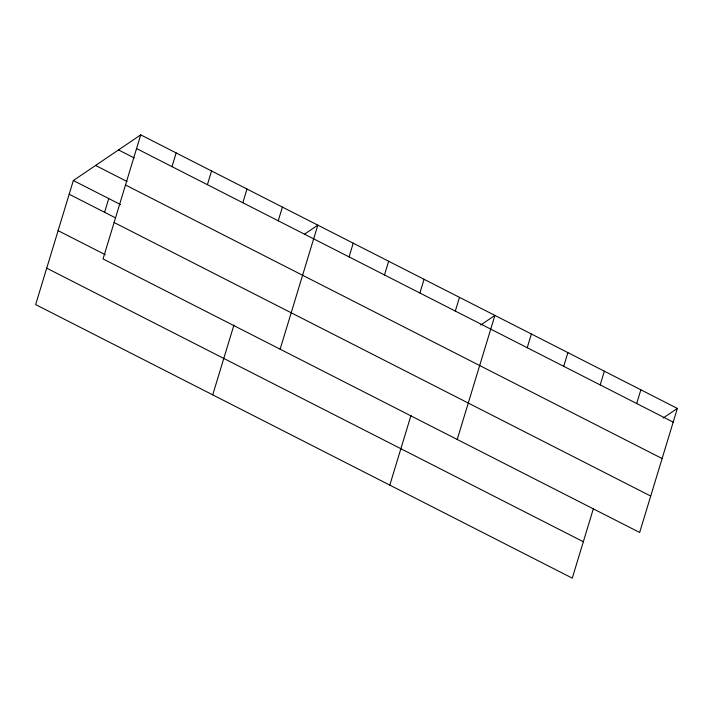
<?xml version="1.0" encoding="UTF-8"?>
<svg xmlns="http://www.w3.org/2000/svg" width="713" height="713" viewBox="0 0 713 713"><rect width="100%" height="100%" fill="white"/><g stroke="black" fill="none" stroke-linecap="round" stroke-linejoin="round"><path stroke-width="1.07" d="M140.728 134.864L103.046 258.917L639.659 532.468L677.35 408.415L140.728 134.864L73.341 180.532L35.65 304.585L572.272 578.136L593.466 508.378M104.588 212.296L108.759 198.588M171.985 166.628L176.147 152.921M207.403 184.685L211.565 170.968M242.821 202.733L246.983 189.025M212.732 394.85L233.926 325.092M278.23 220.789L282.401 207.082M280.129 349.192L317.82 225.139L304.469 234.176M349.067 256.903L353.229 243.195M384.485 274.951L388.647 261.243M419.904 293.007L424.066 279.3M389.815 485.125L411.009 415.367M455.322 311.064L459.484 297.357M457.211 439.458L494.902 315.413L480.669 325.057M527.228 347.721L531.39 334.014M563.716 366.322L567.878 352.614M600.203 384.922L604.366 371.215M636.691 403.522L640.862 389.815M663.117 418.068L677.35 408.415M136.566 148.571L673.188 422.132M118.492 149.935L134.231 157.956M95.578 165.461L127.057 181.512M125.506 184.988L662.119 458.539M73.341 180.532L120.559 204.604M69.179 194.239L115.417 217.813M114.107 222.501L650.719 496.061M58.11 230.656L105.337 254.728M46.71 268.168L583.332 541.728"/></g></svg>
